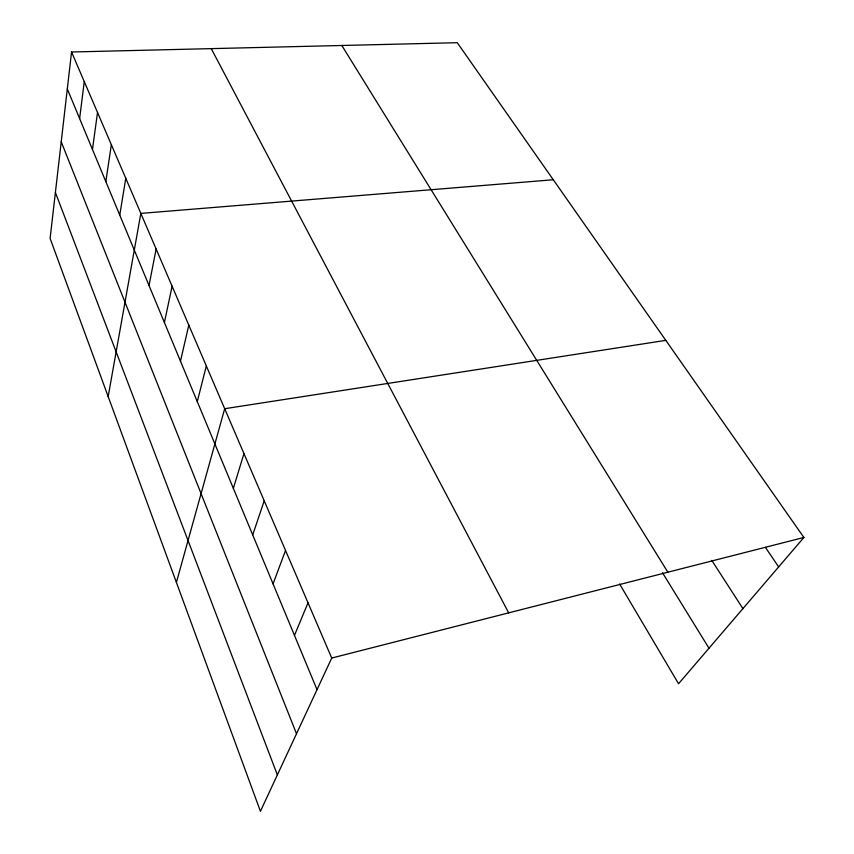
<?xml version="1.0" encoding="UTF-8"?>
<svg xmlns="http://www.w3.org/2000/svg" width="854" height="854" viewBox="0 0 854 854"><rect width="100%" height="100%" fill="white"/><g stroke="black" fill="none" stroke-linecap="round" stroke-linejoin="round"><path stroke-width="1.28" d="M71.555 51.998L50.108 238.415L260.427 811.3L331.726 658.05L71.555 51.998L457.264 42.7L803.892 537.465L678.556 683.744L619.641 584.051M79.625 118.589L84.268 81.632M92.456 149.45L97.527 112.504M105.821 181.603L111.351 144.7M119.752 215.112L125.773 178.305M108.17 396.555L140.835 213.404L553.285 179.756M149.023 285.514L156.122 249.005M164.406 322.502L172.102 286.218M180.472 361.157L188.809 325.15M197.285 401.604L206.326 365.939M176.394 582.407L224.687 408.714L665.8 340.362M233.345 488.339L243.956 453.613M252.709 534.924L264.217 500.807M273.056 583.88L285.535 550.467M294.47 635.387L308.006 602.817M331.726 658.05L803.892 537.465M765.408 547.35L778.656 566.917M711.788 560.395L742.916 608.624M341.813 45.486L667.86 572.201M662.512 572.788L708.991 648.229M211.258 48.635L508.685 612.862M67.306 88.944L317.026 689.637M61.221 141.764L296.509 733.735M55.393 192.47L277.358 774.909"/></g></svg>
